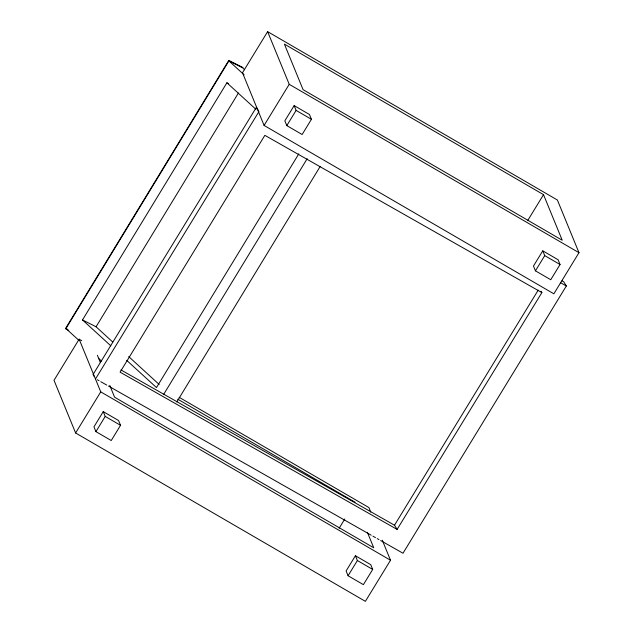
<?xml version="1.0" encoding="UTF-8"?>
<svg xmlns="http://www.w3.org/2000/svg" width="633" height="633" viewBox="0 0 633 633"><rect width="100%" height="100%" fill="white"/><g stroke="black" fill="none" stroke-linecap="round" stroke-linejoin="round"><path stroke-width="0.95" d="M79.006 340.459L65.943 328.519L228.901 60.903L242.471 67.747L244.647 69.741M110.791 345.792L82.496 319.934L226.907 82.788L228.6 83.651M112.753 342.034L96.066 326.778L238.419 93.011M298.831 153.795L156.486 387.57L126.742 360.383M163.741 394.264L307.163 158.725M176.797 401.947L320.219 166.416M81.704 340.689L79.141 339.193L54.011 380.306L75.612 432.98L365.376 601.35L390.514 560.237L382.316 540.258M267.624 31.65L242.486 72.763L264.088 125.437L553.859 293.807L578.989 252.694L557.388 200.02L267.624 31.65L289.226 84.316L578.989 252.694M95.623 378.771L258.984 111.527M75.612 432.98L100.742 391.867L79.141 339.193M264.088 125.437L289.226 84.316M103.258 411.624L93.961 426.84L95.923 431.627L111.234 440.528L120.539 425.313L118.569 420.526L103.258 411.624L105.22 416.419L120.539 425.313M294.147 105.608L284.85 120.824L286.812 125.611L302.131 134.512L311.428 119.297L309.466 114.51L294.147 105.608L296.109 110.395L311.428 119.297M95.923 431.627L105.22 416.419M286.812 125.611L296.109 110.395M339.146 528.223L344.787 518.989M527.629 220.68L543.525 194.663L284.391 44.096L303.088 89.672L562.223 240.247L543.525 194.663M355.414 555.742L346.116 570.958L348.079 575.745L363.397 584.647L372.695 569.431L370.732 564.644L355.414 555.742L357.384 560.529L372.695 569.431M542.774 250.834L533.477 266.042L535.439 270.837L550.75 279.731L560.055 264.523L558.092 259.736L542.774 250.834L544.736 255.621L560.055 264.523M348.079 575.745L357.384 560.529M535.439 270.837L544.736 255.621M541.009 291.196L541.88 292.596L397.113 529.41L394.509 525.208L538.24 290.08M562.017 280.815L563.734 281.788L566.337 285.989L402.984 553.234L380.655 540.558M242.985 67.557L228.806 60.404L65.421 328.709L68.76 330.386M82.496 319.934L96.066 326.778M65.943 328.519L67.636 329.374M560.332 282.579L566.337 285.989M541.88 292.596L264.847 135.343L120.088 372.164L397.113 529.41M120.911 369.901L394.509 525.208M97.34 379.745L99.057 380.718M100.774 381.691L106.787 385.101M108.504 386.075L371.215 535.202M372.932 536.175L375.504 537.639M377.221 538.612L378.938 539.585M179.147 397.302L368.912 507.563L370.772 512.105M177.746 399.186L355.042 502.206M100.742 391.867L390.514 560.237M228.901 60.903L244.14 74.836M226.907 82.788L255.922 109.311M128.713 356.616L159.176 384.468M98.606 358.373L101.509 361.024M258.549 110.822L256.381 107.325L93.019 374.562L94.325 376.667M367.385 532.298L373.739 547.79L114.605 397.223L109.746 385.37M97.411 355.287L100.402 362.574"/></g></svg>
